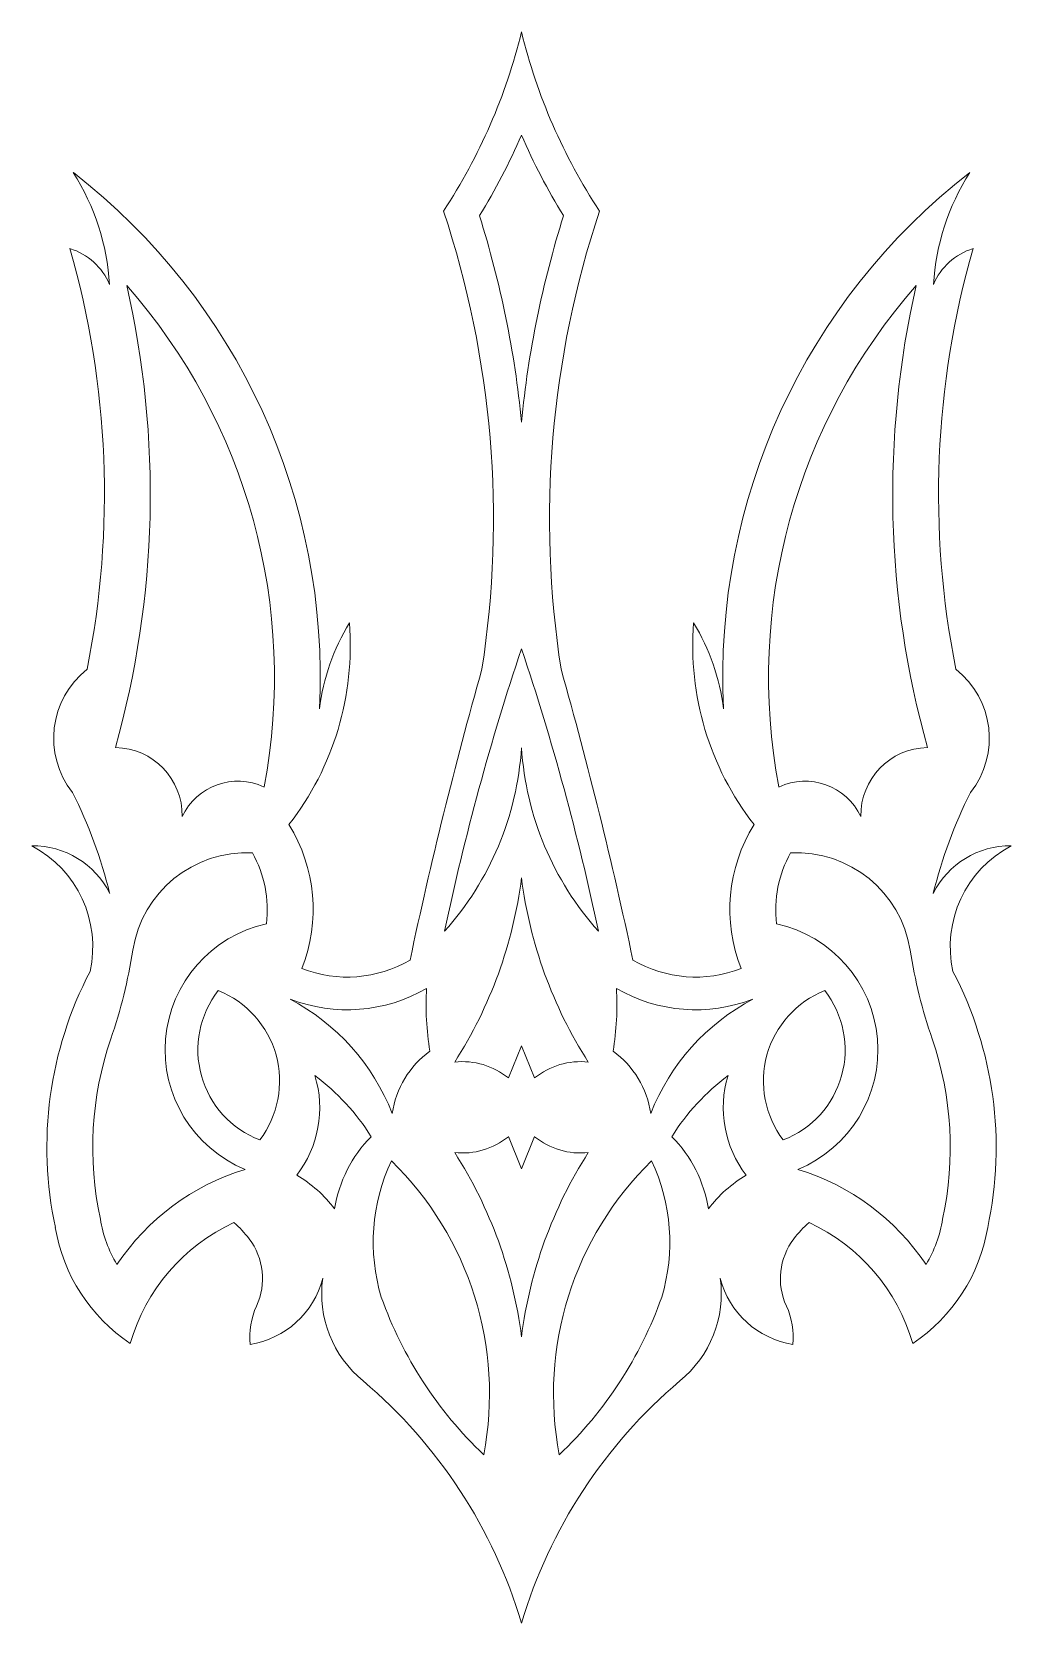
# Model space of a CAD drawing. Header units: millimetres. Extents: x -56.1 to -18.7, y 27.8 to 88.5.
import ezdxf

# ---------------------------------------------------------------- set-up
doc = ezdxf.new("R2010")
doc.units = ezdxf.units.MM

msp = doc.modelspace()

# ---------------------------------------------------------------- linework, layer by layer
at = {"color": 7, "linetype": 'Continuous', "lineweight": 15}
for p, q in [((-37.87, 48.596), (-37.373, 49.818)), ((-37.373, 49.818), (-36.876, 48.596)), ((-37.373, 45.134), (-37.87, 46.356)), ((-36.876, 46.356), (-37.373, 45.134))]:
    msp.add_line(p, q, dxfattribs=at)
for centre, radius, start, end in [((-58.491, 93.646), 21.73, 326.59759, 346.36416), ((-16.256, 93.646), 21.73, 193.63584, 213.40241), ((-58.491, 93.646), 22.98, 328.11175, 336.77329), ((-16.256, 93.646), 22.98, 203.22671, 211.88825), ((-62.032, 78.347), 8.953, 3.40362, 32.44232), ((-69.423, 63.901), 24.371, 357.13796, 52.16978), ((-5.323, 63.901), 24.371, 127.83022, 182.86204), ((-12.714, 78.347), 8.953, 147.55768, 176.59638), ((-75.778, 69.905), 37.335, 351.2017, 18.38863), ((-75.778, 69.905), 38.585, 5.53043, 17.49718), ((1.032, 69.905), 38.585, 162.50282, 174.46957), ((1.032, 69.905), 37.335, 161.61137, 188.7983), ((-87.311, 70.871), 34.022, 348.68937, 16.00416), ((-55.333, 77.932), 2.431, 22.92583, 72.62269), ((-19.413, 77.932), 2.431, 107.37731, 157.07417), ((12.564, 70.871), 34.022, 163.99584, 191.31063), ((-87.311, 70.871), 35.772, 344.32621, 12.87249), ((-69.423, 63.901), 22.621, 349.30131, 41.33315), ((-5.323, 63.901), 22.621, 138.66685, 190.69869), ((12.564, 70.871), 35.772, 167.12751, 195.67379), ((-55.012, 65.088), 11.106, 322.10989, 4.54159), ((-36.924, 61.688), 8.219, 148.6209, 173.04196), ((-19.734, 65.088), 11.106, 175.45841, 217.89011), ((-37.822, 61.688), 8.219, 6.95804, 31.3791), ((53.659, 34.413), 96.026, 161.44055, 168.10957), ((-128.405, 34.413), 96.026, 11.89043, 18.55945), ((-51.878, 61.568), 3.348, 128.21398, 218.21398), ((123.103, 18.285), 168.366, 164.1762, 168.06711), ((-197.849, 18.285), 168.366, 11.93289, 15.8238), ((-22.868, 61.568), 3.348, 321.78602, 51.78602), ((-52.911, 58.616), 2.591, 359.05106, 89.05106), ((-48.991, 61.953), 11.643, 318.2359, 356.24764), ((-25.755, 61.953), 11.643, 183.75236, 221.7641), ((-21.835, 58.616), 2.591, 90.94894, 180.94894), ((-48.194, 57.574), 2.349, 64.84609, 154.84609), ((-26.552, 57.574), 2.349, 25.15391, 115.15391), ((-71.042, 51.218), 18.49, 13.8463, 26.59905), ((-3.705, 51.218), 18.49, 153.40095, 166.1537), ((-51.472, 55.028), 6.147, 338.45669, 31.79719), ((-23.274, 55.028), 6.147, 148.20281, 201.54331), ((-56.011, 54.192), 3.263, 26.39938, 90.84804), ((-58.09, 53.602), 4.355, 347.49775, 62.20261), ((-47.859, 52.794), 4.399, 87.173, 171.09271), ((-51.472, 55.028), 4.397, 352.85096, 29.41331), ((-23.274, 55.028), 4.397, 150.58669, 187.14904), ((-26.888, 52.794), 4.399, 8.90729, 92.827), ((-18.735, 54.192), 3.263, 89.15196, 153.60062), ((-16.656, 53.602), 4.355, 117.79739, 192.50225), ((-54.212, 58.366), 16.974, 327.33223, 352.7802), ((-20.534, 58.366), 16.974, 187.2198, 212.66777), ((-46.042, 49.667), 4.931, 102.49301, 247.63625), ((-28.704, 49.667), 4.931, 292.36375, 77.50699), ((-71.964, 56.571), 20, 341.07624, 351.09271), ((-2.782, 56.571), 20, 188.90729, 198.92376), ((-44.027, 57.214), 4.767, 248.75765, 300.26521), ((-30.719, 57.214), 4.767, 239.73479, 291.24235), ((-40.946, 45.937), 14.54, 152.46314, 192.10547), ((-33.8, 45.937), 14.54, 347.89453, 27.53686), ((-46.042, 49.667), 3.681, 142.05577, 249.00128), ((-50.321, 48.478), 3.716, 322.77773, 68.27932), ((-44.027, 57.214), 6.017, 248.75765, 300.26521), ((-30.445, 51.381), 10.569, 176.55101, 189.5907), ((-44.301, 51.381), 10.569, 350.4093, 3.44899), ((-30.719, 57.214), 6.017, 239.73479, 291.24235), ((-24.425, 48.478), 3.716, 111.72068, 217.22227), ((-28.704, 49.667), 3.681, 290.99872, 37.94423), ((-50.145, 44.161), 8.422, 21.46545, 62.1235), ((-24.601, 44.161), 8.422, 117.8765, 158.53455), ((-40.946, 45.937), 12.79, 161.07624, 192.29606), ((-33.8, 45.937), 12.79, 347.70394, 18.92376), ((-38.763, 46.72), 3.582, 125.94833, 171.60917), ((-39.629, 46.424), 2.795, 51.00332, 96.03918), ((-35.117, 46.424), 2.795, 83.96082, 128.99668), ((-35.983, 46.72), 3.582, 8.39083, 54.05167), ((-49.261, 47.455), 4.189, 322.20574, 17.108), ((-50.324, 41.879), 8.487, 31.83471, 53.34392), ((-24.422, 41.879), 8.487, 126.65608, 148.16529), ((-25.486, 47.455), 4.189, 162.892, 217.79426), ((-39.492, 42.799), 5.076, 135.51932, 170.93402), ((-39.629, 48.528), 2.795, 263.96082, 308.99668), ((-35.117, 48.528), 2.795, 231.00332, 276.03918), ((-35.254, 42.799), 5.076, 9.06598, 44.48068), ((-54.212, 36.586), 16.974, 7.2198, 32.66777), ((-20.534, 36.586), 16.974, 147.33223, 172.7802), ((-45.295, 36.457), 9.038, 106.87169, 146.27432), ((-35.74, 42.328), 7.292, 154.80536, 196.74721), ((-51.005, 36.549), 12.41, 349.15943, 45.7094), ((-23.741, 36.549), 12.41, 134.2906, 190.84057), ((-39.006, 42.328), 7.292, 343.25279, 25.19464), ((-29.451, 36.457), 9.038, 33.72568, 73.12831), ((-48.465, 40.612), 4.961, 37.0235, 59.54138), ((-26.281, 40.612), 4.961, 120.45862, 142.9765), ((-48.636, 43.973), 4.867, 188.98146, 210.88016), ((-26.11, 43.973), 4.867, 329.11984, 351.01854), ((-48.636, 43.973), 6.617, 189.43948, 236.35546), ((-45.295, 36.457), 7.288, 114.73628, 164.01048), ((-51.137, 39.882), 4.242, 37.3991, 48.85061), ((-23.61, 39.882), 4.242, 131.14939, 142.6009), ((-29.451, 36.457), 7.288, 15.98952, 65.26372), ((-26.11, 43.973), 6.617, 303.64454, 350.56052), ((-49.753, 40.94), 2.5, 335.18765, 37.3991), ((-24.994, 40.94), 2.5, 142.6009, 204.81235), ((-48.277, 41.809), 3.429, 279.13508, 345.46789), ((-40.704, 40.365), 4.294, 172.18094, 230.931), ((-34.042, 40.365), 4.294, 309.069, 7.81906), ((-26.469, 41.809), 3.429, 194.53211, 260.86492), ((-28.065, 45.478), 15.571, 199.71028, 226.33153), ((-46.681, 45.478), 15.571, 313.66847, 340.28972), ((-44.901, 38.697), 2.845, 155.18765, 185.51944), ((-29.845, 38.697), 2.845, 354.48056, 24.81235), ((-55.966, 22.237), 19.404, 16.62383, 49.67895), ((-18.78, 22.237), 19.404, 130.32105, 163.37617)]:
    msp.add_arc(centre, radius, start, end, dxfattribs=at)

doc.saveas('drawing.dxf')
